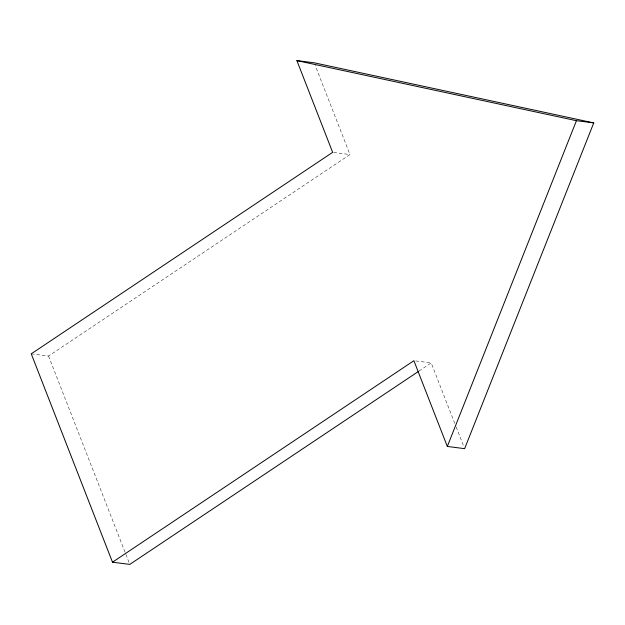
<?xml version="1.0" encoding="UTF-8"?>
<svg xmlns="http://www.w3.org/2000/svg" width="625" height="625" viewBox="0 0 625 625"><rect width="100%" height="100%" fill="white"/><g stroke="black" fill="none" stroke-linecap="round" stroke-linejoin="round"><path stroke-width="0.47" stroke-dasharray="3.12 2.34" d="M31.25 353.828L48.562 356.039L349.961 154.547L315.25 65.523M419.047 371.039L431.195 362.914L454.773 423.383M333.609 152.461L349.961 154.547M415.812 360.945L431.195 362.914M456.18 426.992L463.922 446.852M48.562 356.039L129.797 564.398"/><path stroke-width="0.94" d="M447.32 446.445L576.438 120.695L593.75 122.906L464.625 448.656L447.32 446.445L413.891 360.703L112.492 562.195L31.25 353.828L332.648 152.336L296.883 60.602L314.188 62.805L593.75 122.906M418.234 371.578L129.797 564.398L112.492 562.195M296.883 60.602L576.438 120.695"/></g></svg>
